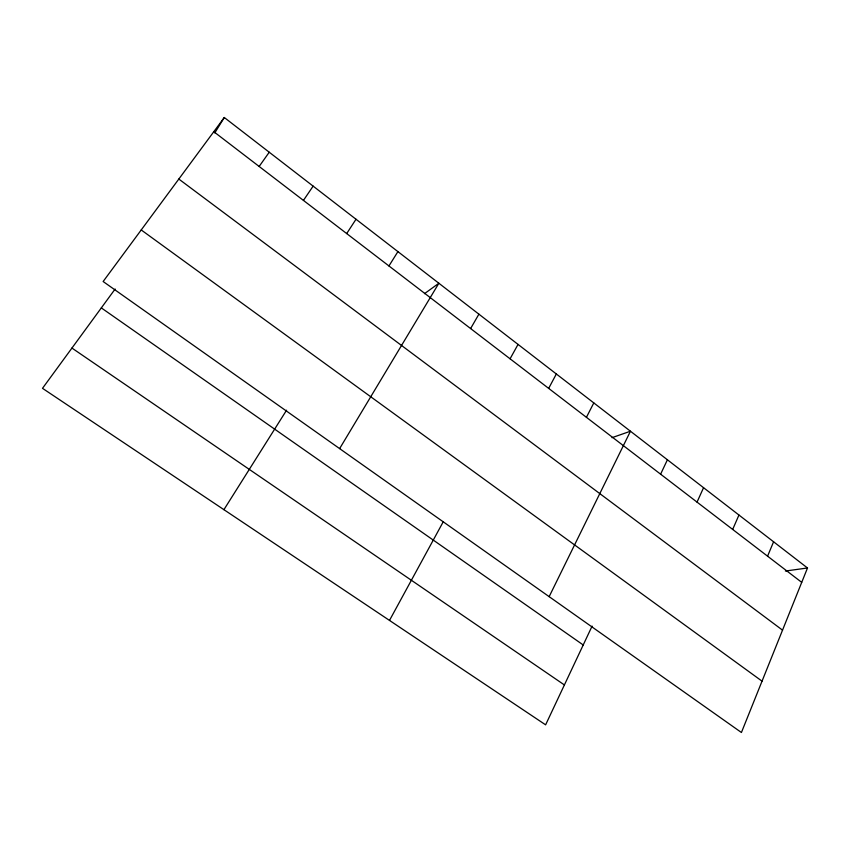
<?xml version="1.0" encoding="UTF-8"?>
<svg xmlns="http://www.w3.org/2000/svg" width="850" height="850" viewBox="0 0 850 850"><rect width="100%" height="100%" fill="white"/><g stroke="black" fill="none" stroke-linecap="round" stroke-linejoin="round"><path stroke-width="1.27" d="M807.5 567.981L741.423 732.498L103.137 281.52L224.283 117.502L807.5 567.981L785.379 571.041M767.571 556.176L773.585 541.79M732.679 529.433L738.947 515.036M697.032 502.116L703.566 487.698M660.609 474.194L667.409 459.776M592.099 626.11L545.615 724.838L42.5 388.322L115.132 289.021M549.153 596.647L630.456 431.226L612 437.676M586.426 417.329L593.799 402.911M548.675 388.386L556.336 373.979M389.502 620.415L443.275 521.719M510.074 358.806L518.043 344.409M470.613 328.557L478.901 314.171M339.628 448.609L438.866 283.252L424.501 293.664M214.784 132.929L224.283 117.502M388.949 265.954L397.917 251.621M223.922 509.671L286.578 410.189M346.694 233.569L356.012 219.258M303.439 200.409L313.129 186.129M259.154 166.462L269.238 152.224M71.942 348.064L564.4 684.941M101.32 307.902L583.217 644.969M141.227 229.957L762.036 681.158M178.819 179.053L782.531 630.148M213.796 131.697L801.72 582.356"/></g></svg>
